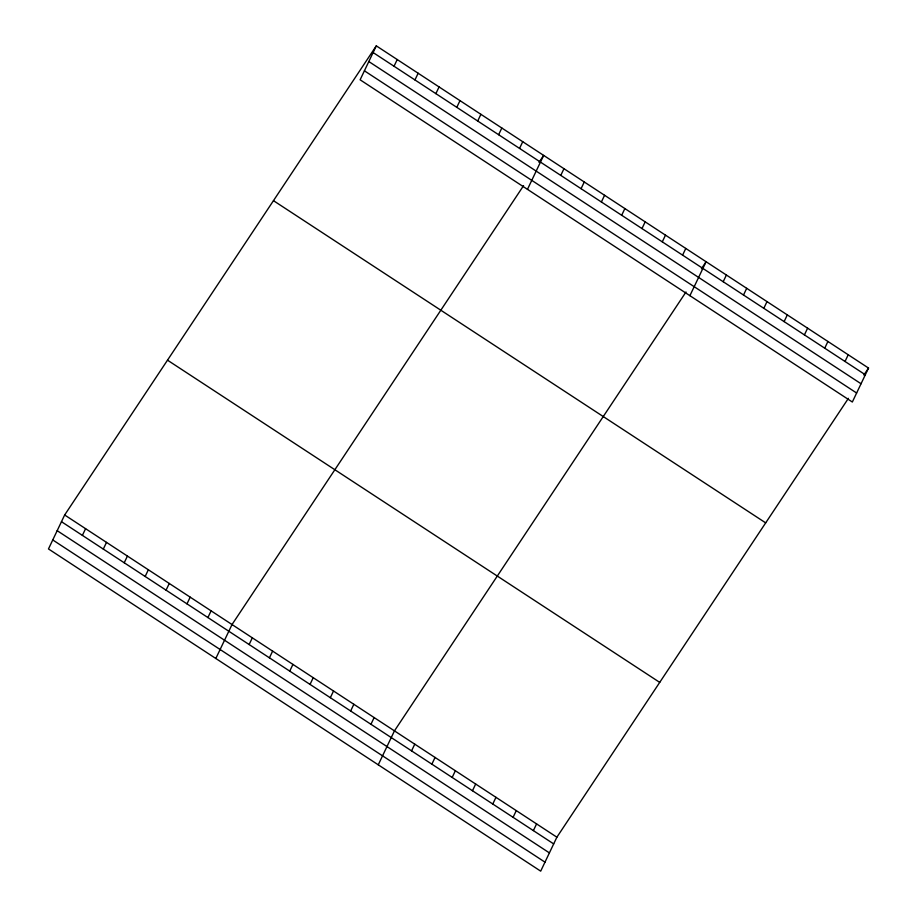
<?xml version="1.0" encoding="UTF-8"?>
<svg xmlns="http://www.w3.org/2000/svg" width="917" height="917" viewBox="0 0 917 917"><rect width="100%" height="100%" fill="white"/><g stroke="black" fill="none" stroke-linecap="round" stroke-linejoin="round"><path stroke-width="1.38" d="M376.302 45.85L360.117 79.802L852.34 402.013L868.525 368.061L376.302 45.85L64.66 514.987L48.475 548.939L540.698 871.15L556.883 837.198L848.42 398.322M82.392 535.39L85.579 528.685M103.312 549.077L106.498 542.383M124.231 562.774L127.429 556.069M145.15 576.472L148.348 569.766M394.035 66.242L397.233 59.548M166.069 590.158L169.267 583.464M414.954 79.939L418.152 73.234M186.988 603.856L190.186 597.15M435.873 93.637L439.071 86.932M207.907 617.554L211.105 610.848M456.792 107.323L459.99 100.629M215.827 658.486L232.024 624.546L523.561 185.67M477.711 121.021L480.909 114.316M249.126 644.536L252.324 637.831M498.63 134.719L501.828 128.013M269.426 657.821L272.624 651.127M519.549 148.416L522.747 141.711M289.738 671.118L292.936 664.412M527.47 189.349L543.666 155.397L539.024 162.389M310.038 684.414L313.236 677.709M560.768 175.399L563.966 168.694M330.338 697.699L333.536 690.994M581.069 188.684L584.267 181.979M350.649 710.996L353.847 704.29M601.38 201.981L604.578 195.275M370.949 724.281L374.147 717.575M621.68 215.266L624.878 208.572M378.262 764.824L394.448 730.872L685.996 291.996M641.992 228.562L645.178 221.857M411.561 750.863L414.759 744.157M662.292 241.847L665.49 235.153M431.861 764.159L435.059 757.453M682.592 255.144L685.79 248.438M452.173 777.444L455.359 770.75M689.905 295.675L706.09 261.735L701.459 268.715M472.473 790.741L475.671 784.035M723.204 281.725L726.402 275.02M492.773 804.026L495.971 797.332M743.504 295.022L746.702 288.316M513.084 817.322L516.282 810.617M763.815 308.307L767.013 301.601M533.385 830.607L536.583 823.913M784.115 321.603L787.313 314.898M804.415 334.888L807.613 328.183M824.727 348.185L827.925 341.479M845.027 361.47L848.225 354.764M863.883 375.042L868.525 368.061M373.116 52.556L865.327 374.766M368.817 61.542L861.04 383.753M364.404 70.804L856.627 393.015M273.461 200.663L765.684 522.873M167.502 360.175L659.724 682.386M64.66 514.987L556.883 837.198M61.473 521.693L553.685 843.904M57.175 530.679L549.398 852.89M52.762 539.953L544.985 862.163"/></g></svg>
